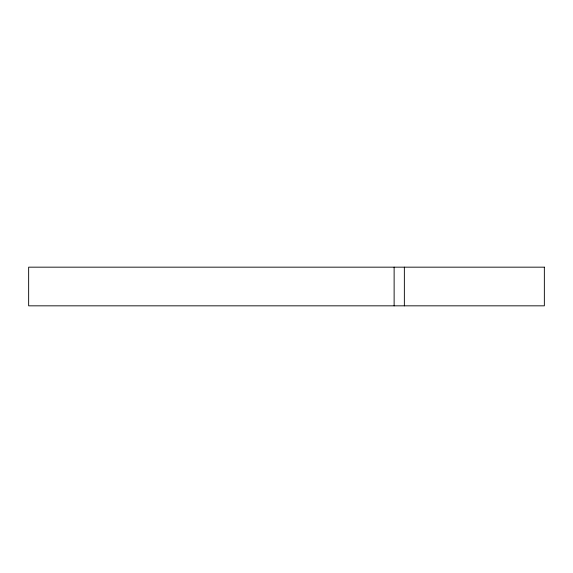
<?xml version="1.0" encoding="UTF-8"?>
<svg xmlns="http://www.w3.org/2000/svg" width="573" height="573" viewBox="0 0 573 573"><rect width="100%" height="100%" fill="white"/><g stroke="black" fill="none" stroke-linecap="round" stroke-linejoin="round"><path stroke-width="0.86" d="M404.359 267.168L404.359 305.832M394.124 267.168L394.124 305.832M544.35 267.168L28.65 267.168L28.65 305.832L544.35 305.832L544.35 267.168"/></g></svg>
